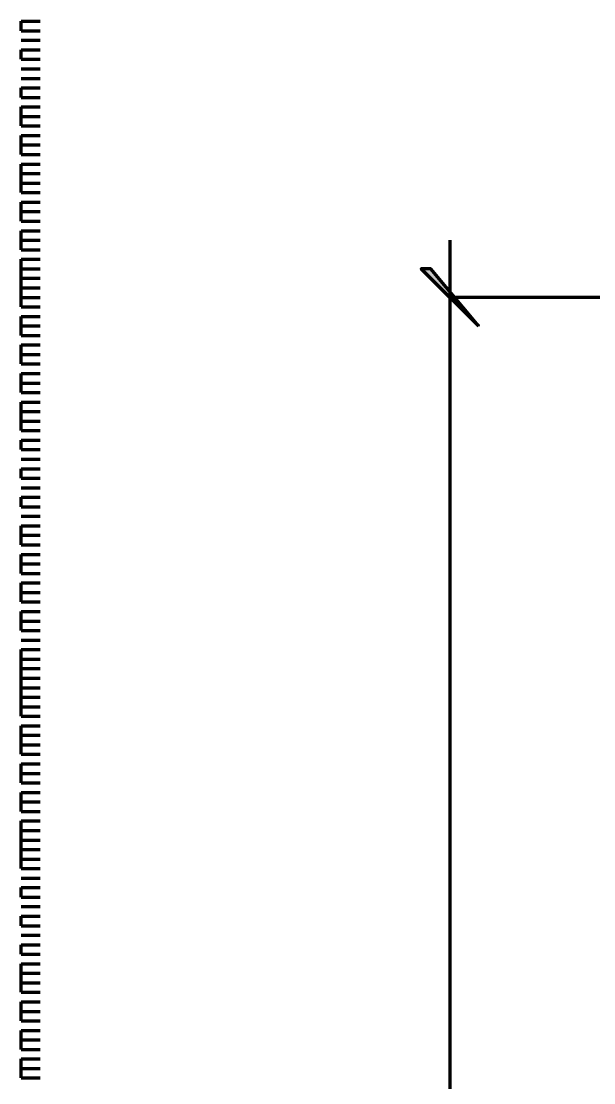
# Model space of a CAD drawing. Header units: inches. Extents: x 16 to 776, y 37 to 575.
# Drawn here: x 603.33 to 613.35, y 391.58 to 410.17 of the extents above; entities that cross this region are included whole.
import ezdxf

# ---------------------------------------------------------------- set-up
doc = ezdxf.new("R2010")
doc.units = ezdxf.units.IN
doc.header["$MEASUREMENT"] = 0
doc.layers.add('H', color=7, linetype='CONTINUOUS', lineweight=100)
doc.layers.add('P', color=250, linetype='CONTINUOUS', lineweight=100)

msp = doc.modelspace()

# ---------------------------------------------------------------- hatches: boundary and pattern name
at = {"layer": 'H', "linetype": 'Continuous'}
msp.add_hatch(color=0, dxfattribs=at).paths.add_polyline_path([(611.333, 404.833), (610.333, 405.833), (610.5, 405.833)])

# ---------------------------------------------------------------- linework, layer by layer
at = {"layer": 'P', "color": 0, "linetype": 'Continuous'}
for points in [[(603.333, 410.167), (603.5, 410.167)], [(603.333, 410), (603.333, 410.167)], [(603.333, 410.167), (603.5, 410.167)], [(603.5, 410.167), (603.667, 410.167)], [(603.5, 410.167), (603.667, 410.167)], [(603.333, 410), (603.5, 410)], [(603.333, 410), (603.5, 410)], [(603.333, 410), (603.5, 410)], [(603.333, 410), (603.5, 410)], [(603.333, 410), (603.333, 410)], [(603.333, 410), (603.5, 410)], [(603.5, 410), (603.667, 410)], [(603.5, 410), (603.667, 410)], [(603.5, 410), (603.667, 410)], [(603.5, 410), (603.667, 410)], [(603.5, 410), (603.667, 410)], [(603.333, 409.833), (603.5, 409.833)], [(603.333, 409.833), (603.5, 409.833)], [(603.333, 409.833), (603.5, 409.833)], [(603.5, 409.833), (603.667, 409.833)], [(603.5, 409.833), (603.667, 409.833)], [(603.5, 409.833), (603.667, 409.833)], [(603.333, 409.667), (603.5, 409.667)], [(603.333, 409.5), (603.333, 409.667)], [(603.333, 409.667), (603.5, 409.667)], [(603.5, 409.667), (603.667, 409.667)], [(603.5, 409.667), (603.667, 409.667)], [(603.333, 409.5), (603.5, 409.5)], [(603.333, 409.5), (603.5, 409.5)], [(603.333, 409.5), (603.5, 409.5)], [(603.333, 409.5), (603.5, 409.5)], [(603.333, 409.5), (603.333, 409.5)], [(603.333, 409.5), (603.5, 409.5)], [(603.5, 409.5), (603.667, 409.5)], [(603.5, 409.5), (603.667, 409.5)], [(603.5, 409.5), (603.667, 409.5)], [(603.5, 409.5), (603.667, 409.5)], [(603.5, 409.5), (603.667, 409.5)], [(603.333, 409.333), (603.5, 409.333)], [(603.333, 409.333), (603.5, 409.333)], [(603.333, 409.333), (603.5, 409.333)], [(603.333, 409.333), (603.5, 409.333)], [(603.5, 409.333), (603.667, 409.333)], [(603.5, 409.333), (603.667, 409.333)], [(603.5, 409.333), (603.667, 409.333)], [(603.5, 409.333), (603.667, 409.333)], [(603.333, 409.167), (603.5, 409.167)], [(603.333, 409.167), (603.5, 409.167)], [(603.333, 409.167), (603.5, 409.167)], [(603.5, 409.167), (603.667, 409.167)], [(603.5, 409.167), (603.667, 409.167)], [(603.5, 409.167), (603.667, 409.167)], [(603.333, 409), (603.5, 409)], [(603.333, 408.833), (603.333, 409)], [(603.333, 409), (603.5, 409)], [(603.333, 409), (603.5, 409)], [(603.333, 409), (603.333, 409)], [(603.333, 409), (603.5, 409)], [(603.333, 408.833), (603.5, 408.833)], [(603.333, 408.833), (603.5, 408.833)], [(603.333, 408.833), (603.5, 408.833)], [(603.5, 409), (603.667, 409)], [(603.5, 409), (603.667, 409)], [(603.5, 409), (603.667, 409)], [(603.5, 409), (603.667, 409)], [(603.5, 408.833), (603.667, 408.833)], [(603.5, 408.833), (603.667, 408.833)], [(603.5, 408.833), (603.667, 408.833)], [(603.333, 408.667), (603.5, 408.667)], [(603.333, 408.5), (603.333, 408.667)], [(603.333, 408.667), (603.5, 408.667)], [(603.333, 408.667), (603.5, 408.667)], [(603.333, 408.667), (603.5, 408.667)], [(603.333, 408.667), (603.5, 408.667)], [(603.5, 408.667), (603.667, 408.667)], [(603.5, 408.667), (603.667, 408.667)], [(603.5, 408.667), (603.667, 408.667)], [(603.5, 408.667), (603.667, 408.667)], [(603.5, 408.667), (603.667, 408.667)], [(603.333, 408.5), (603.5, 408.5)], [(603.333, 408.333), (603.333, 408.5)], [(603.333, 408.5), (603.5, 408.5)], [(603.5, 408.5), (603.667, 408.5)], [(603.5, 408.5), (603.667, 408.5)], [(603.333, 408.333), (603.5, 408.333)], [(603.333, 408.333), (603.5, 408.333)], [(603.333, 408.333), (603.5, 408.333)], [(603.5, 408.333), (603.667, 408.333)], [(603.5, 408.333), (603.667, 408.333)], [(603.5, 408.333), (603.667, 408.333)], [(603.333, 408.167), (603.5, 408.167)], [(603.333, 408), (603.333, 408.167)], [(603.333, 408.167), (603.5, 408.167)], [(603.333, 408.167), (603.5, 408.167)], [(603.333, 408.167), (603.5, 408.167)], [(603.333, 408.167), (603.5, 408.167)], [(603.5, 408.167), (603.667, 408.167)], [(603.5, 408.167), (603.667, 408.167)], [(603.5, 408.167), (603.667, 408.167)], [(603.5, 408.167), (603.667, 408.167)], [(603.5, 408.167), (603.667, 408.167)], [(603.333, 408), (603.5, 408)], [(603.333, 407.833), (603.333, 408)], [(603.333, 408), (603.5, 408)], [(603.5, 408), (603.667, 408)], [(603.5, 408), (603.667, 408)], [(603.333, 407.833), (603.5, 407.833)], [(603.333, 407.833), (603.5, 407.833)], [(603.333, 407.833), (603.5, 407.833)], [(603.333, 407.833), (603.5, 407.833)], [(603.333, 407.833), (603.5, 407.833)], [(603.333, 407.833), (603.5, 407.833)], [(603.5, 407.833), (603.667, 407.833)], [(603.5, 407.833), (603.667, 407.833)], [(603.5, 407.833), (603.667, 407.833)], [(603.5, 407.833), (603.667, 407.833)], [(603.5, 407.833), (603.667, 407.833)], [(603.5, 407.833), (603.667, 407.833)], [(603.333, 407.667), (603.5, 407.667)], [(603.333, 407.5), (603.333, 407.667)], [(603.333, 407.667), (603.5, 407.667)], [(603.5, 407.667), (603.667, 407.667)], [(603.5, 407.667), (603.667, 407.667)], [(603.333, 407.5), (603.5, 407.5)], [(603.333, 407.333), (603.333, 407.5)], [(603.333, 407.5), (603.5, 407.5)], [(603.5, 407.5), (603.667, 407.5)], [(603.5, 407.5), (603.667, 407.5)], [(603.333, 407.333), (603.5, 407.333)], [(603.333, 407.167), (603.333, 407.333)], [(603.333, 407.333), (603.5, 407.333)], [(603.333, 407.333), (603.5, 407.333)], [(603.333, 407.333), (603.333, 407.333)], [(603.333, 407.333), (603.5, 407.333)], [(603.333, 407.167), (603.5, 407.167)], [(603.333, 407.167), (603.5, 407.167)], [(603.5, 407.333), (603.667, 407.333)], [(603.5, 407.333), (603.667, 407.333)], [(603.5, 407.333), (603.667, 407.333)], [(603.5, 407.333), (603.667, 407.333)], [(603.5, 407.167), (603.667, 407.167)], [(603.5, 407.167), (603.667, 407.167)], [(603.333, 407), (603.5, 407)], [(603.333, 406.833), (603.333, 407)], [(603.333, 407), (603.5, 407)], [(603.333, 407), (603.5, 407)], [(603.333, 407), (603.333, 407)], [(603.333, 407), (603.5, 407)], [(603.5, 407), (603.667, 407)], [(603.5, 407), (603.667, 407)], [(603.5, 407), (603.667, 407)], [(603.5, 407), (603.667, 407)], [(603.333, 406.833), (603.5, 406.833)], [(603.333, 406.667), (603.333, 406.833)], [(603.333, 406.833), (603.5, 406.833)], [(603.5, 406.833), (603.667, 406.833)], [(603.5, 406.833), (603.667, 406.833)], [(603.333, 406.667), (603.5, 406.667)], [(603.333, 406.667), (603.5, 406.667)], [(603.5, 406.667), (603.667, 406.667)], [(603.5, 406.667), (603.667, 406.667)], [(603.333, 406.5), (603.5, 406.5)], [(603.333, 406.333), (603.333, 406.5)], [(603.333, 406.5), (603.5, 406.5)], [(603.333, 406.5), (603.5, 406.5)], [(603.333, 406.5), (603.333, 406.5)], [(603.333, 406.5), (603.5, 406.5)], [(603.5, 406.5), (603.667, 406.5)], [(603.5, 406.5), (603.667, 406.5)], [(603.5, 406.5), (603.667, 406.5)], [(603.5, 406.5), (603.667, 406.5)], [(603.333, 406.333), (603.5, 406.333)], [(603.333, 406.167), (603.333, 406.333)], [(603.333, 406.333), (603.5, 406.333)], [(603.5, 406.333), (603.667, 406.333)], [(603.5, 406.333), (603.667, 406.333)], [(610.833, 406.333), (610.833, 367.833)], [(603.333, 406.167), (603.5, 406.167)], [(603.333, 406.167), (603.5, 406.167)], [(603.5, 406.167), (603.667, 406.167)], [(603.5, 406.167), (603.667, 406.167)], [(603.333, 406), (603.5, 406)], [(603.333, 405.833), (603.333, 406)], [(603.333, 406), (603.5, 406)], [(603.333, 406), (603.5, 406)], [(603.333, 406), (603.333, 406)], [(603.333, 406), (603.5, 406)], [(603.5, 406), (603.667, 406)], [(603.5, 406), (603.667, 406)], [(603.5, 406), (603.667, 406)], [(603.5, 406), (603.667, 406)], [(603.333, 405.833), (603.5, 405.833)], [(603.333, 405.667), (603.333, 405.833)], [(603.333, 405.833), (603.5, 405.833)], [(603.5, 405.833), (603.667, 405.833)], [(603.5, 405.833), (603.667, 405.833)], [(611.333, 404.833), (611.333, 404.833), (610.5, 405.833), (610.333, 405.833), (611.333, 404.833)], [(603.333, 405.667), (603.5, 405.667)], [(603.333, 405.5), (603.333, 405.667)], [(603.333, 405.667), (603.5, 405.667)], [(603.333, 405.667), (603.5, 405.667)], [(603.333, 405.667), (603.5, 405.667)], [(603.333, 405.5), (603.5, 405.5)], [(603.333, 405.333), (603.333, 405.5)], [(603.333, 405.5), (603.5, 405.5)], [(603.5, 405.667), (603.667, 405.667)], [(603.5, 405.667), (603.667, 405.667)], [(603.5, 405.667), (603.667, 405.667)], [(603.5, 405.667), (603.667, 405.667)], [(603.5, 405.5), (603.667, 405.5)], [(603.5, 405.5), (603.667, 405.5)], [(603.333, 405.333), (603.5, 405.333)], [(603.333, 405.167), (603.333, 405.333)], [(603.333, 405.333), (603.5, 405.333)], [(603.5, 405.333), (603.667, 405.333)], [(603.5, 405.333), (603.667, 405.333)], [(615.667, 405.333), (610.833, 405.333)], [(603.333, 405.167), (603.5, 405.167)], [(603.333, 405.167), (603.5, 405.167)], [(603.333, 405.167), (603.5, 405.167)], [(603.333, 405.167), (603.333, 405.167)], [(603.333, 405.167), (603.5, 405.167)], [(603.5, 405.167), (603.667, 405.167)], [(603.5, 405.167), (603.667, 405.167)], [(603.5, 405.167), (603.667, 405.167)], [(603.5, 405.167), (603.667, 405.167)], [(603.333, 405), (603.5, 405)], [(603.333, 404.833), (603.333, 405)], [(603.333, 405), (603.5, 405)], [(603.5, 405), (603.667, 405)], [(603.5, 405), (603.667, 405)], [(603.333, 404.833), (603.5, 404.833)], [(603.333, 404.667), (603.333, 404.833)], [(603.333, 404.833), (603.5, 404.833)], [(603.333, 404.833), (603.5, 404.833)], [(603.333, 404.833), (603.333, 404.833)], [(603.333, 404.833), (603.5, 404.833)], [(603.5, 404.833), (603.667, 404.833)], [(603.5, 404.833), (603.667, 404.833)], [(603.5, 404.833), (603.667, 404.833)], [(603.5, 404.833), (603.667, 404.833)], [(603.333, 404.667), (603.5, 404.667)], [(603.333, 404.667), (603.5, 404.667)], [(603.5, 404.667), (603.667, 404.667)], [(603.5, 404.667), (603.667, 404.667)], [(603.333, 404.5), (603.5, 404.5)], [(603.333, 404.333), (603.333, 404.5)], [(603.333, 404.5), (603.5, 404.5)], [(603.5, 404.5), (603.667, 404.5)], [(603.5, 404.5), (603.667, 404.5)], [(603.333, 404.333), (603.5, 404.333)], [(603.333, 404.167), (603.333, 404.333)], [(603.333, 404.333), (603.5, 404.333)], [(603.333, 404.333), (603.5, 404.333)], [(603.333, 404.333), (603.333, 404.333)], [(603.333, 404.333), (603.5, 404.333)], [(603.5, 404.333), (603.667, 404.333)], [(603.5, 404.333), (603.667, 404.333)], [(603.5, 404.333), (603.667, 404.333)], [(603.5, 404.333), (603.667, 404.333)], [(603.333, 404.167), (603.5, 404.167)], [(603.333, 404.167), (603.5, 404.167)], [(603.5, 404.167), (603.667, 404.167)], [(603.5, 404.167), (603.667, 404.167)], [(603.333, 404), (603.5, 404)], [(603.333, 403.833), (603.333, 404)], [(603.333, 404), (603.5, 404)], [(603.333, 404), (603.5, 404)], [(603.333, 404), (603.333, 404)], [(603.333, 404), (603.5, 404)], [(603.333, 403.833), (603.5, 403.833)], [(603.333, 403.667), (603.333, 403.833)], [(603.333, 403.833), (603.5, 403.833)], [(603.5, 404), (603.667, 404)], [(603.5, 404), (603.667, 404)], [(603.5, 404), (603.667, 404)], [(603.5, 404), (603.667, 404)], [(603.5, 403.833), (603.667, 403.833)], [(603.5, 403.833), (603.667, 403.833)], [(603.333, 403.667), (603.5, 403.667)], [(603.333, 403.667), (603.5, 403.667)], [(603.5, 403.667), (603.667, 403.667)], [(603.5, 403.667), (603.667, 403.667)], [(603.333, 403.5), (603.5, 403.5)], [(603.333, 403.333), (603.333, 403.5)], [(603.333, 403.5), (603.5, 403.5)], [(603.333, 403.5), (603.5, 403.5)], [(603.333, 403.5), (603.333, 403.5)], [(603.333, 403.5), (603.5, 403.5)], [(603.5, 403.5), (603.667, 403.5)], [(603.5, 403.5), (603.667, 403.5)], [(603.5, 403.5), (603.667, 403.5)], [(603.5, 403.5), (603.667, 403.5)], [(603.333, 403.333), (603.5, 403.333)], [(603.333, 403.167), (603.333, 403.333)], [(603.333, 403.333), (603.5, 403.333)], [(603.5, 403.333), (603.667, 403.333)], [(603.5, 403.333), (603.667, 403.333)], [(603.333, 403.167), (603.5, 403.167)], [(603.333, 403), (603.333, 403.167)], [(603.333, 403.167), (603.5, 403.167)], [(603.5, 403.167), (603.667, 403.167)], [(603.5, 403.167), (603.667, 403.167)], [(603.333, 403), (603.5, 403)], [(603.333, 403), (603.5, 403)], [(603.333, 403), (603.5, 403)], [(603.333, 403), (603.5, 403)], [(603.333, 403), (603.5, 403)], [(603.333, 403), (603.5, 403)], [(603.5, 403), (603.667, 403)], [(603.5, 403), (603.667, 403)], [(603.5, 403), (603.667, 403)], [(603.5, 403), (603.667, 403)], [(603.5, 403), (603.667, 403)], [(603.5, 403), (603.667, 403)], [(603.333, 402.833), (603.5, 402.833)], [(603.333, 402.667), (603.333, 402.833)], [(603.333, 402.833), (603.5, 402.833)], [(603.5, 402.833), (603.667, 402.833)], [(603.5, 402.833), (603.667, 402.833)], [(603.333, 402.667), (603.5, 402.667)], [(603.333, 402.667), (603.5, 402.667)], [(603.333, 402.667), (603.5, 402.667)], [(603.333, 402.667), (603.5, 402.667)], [(603.333, 402.667), (603.333, 402.667)], [(603.333, 402.667), (603.5, 402.667)], [(603.5, 402.667), (603.667, 402.667)], [(603.5, 402.667), (603.667, 402.667)], [(603.5, 402.667), (603.667, 402.667)], [(603.5, 402.667), (603.667, 402.667)], [(603.5, 402.667), (603.667, 402.667)], [(603.333, 402.5), (603.5, 402.5)], [(603.333, 402.5), (603.5, 402.5)], [(603.333, 402.5), (603.5, 402.5)], [(603.333, 402.333), (603.5, 402.333)], [(603.333, 402.167), (603.333, 402.333)], [(603.333, 402.333), (603.5, 402.333)], [(603.5, 402.5), (603.667, 402.5)], [(603.5, 402.5), (603.667, 402.5)], [(603.5, 402.5), (603.667, 402.5)], [(603.5, 402.333), (603.667, 402.333)], [(603.5, 402.333), (603.667, 402.333)], [(603.333, 402.167), (603.5, 402.167)], [(603.333, 402.167), (603.5, 402.167)], [(603.333, 402.167), (603.5, 402.167)], [(603.333, 402.167), (603.5, 402.167)], [(603.333, 402.167), (603.333, 402.167)], [(603.333, 402.167), (603.5, 402.167)], [(603.5, 402.167), (603.667, 402.167)], [(603.5, 402.167), (603.667, 402.167)], [(603.5, 402.167), (603.667, 402.167)], [(603.5, 402.167), (603.667, 402.167)], [(603.5, 402.167), (603.667, 402.167)], [(603.333, 402), (603.5, 402)], [(603.333, 402), (603.5, 402)], [(603.333, 402), (603.5, 402)], [(603.5, 402), (603.667, 402)], [(603.5, 402), (603.667, 402)], [(603.5, 402), (603.667, 402)], [(603.333, 401.833), (603.5, 401.833)], [(603.333, 401.667), (603.333, 401.833)], [(603.333, 401.833), (603.5, 401.833)], [(603.333, 401.833), (603.5, 401.833)], [(603.333, 401.833), (603.333, 401.833)], [(603.333, 401.833), (603.5, 401.833)], [(603.5, 401.833), (603.667, 401.833)], [(603.5, 401.833), (603.667, 401.833)], [(603.5, 401.833), (603.667, 401.833)], [(603.5, 401.833), (603.667, 401.833)], [(603.333, 401.667), (603.5, 401.667)], [(603.333, 401.667), (603.5, 401.667)], [(603.333, 401.667), (603.5, 401.667)], [(603.5, 401.667), (603.667, 401.667)], [(603.5, 401.667), (603.667, 401.667)], [(603.5, 401.667), (603.667, 401.667)], [(603.333, 401.5), (603.5, 401.5)], [(603.333, 401.5), (603.5, 401.5)], [(603.333, 401.5), (603.5, 401.5)], [(603.5, 401.5), (603.667, 401.5)], [(603.5, 401.5), (603.667, 401.5)], [(603.5, 401.5), (603.667, 401.5)], [(603.333, 401.333), (603.5, 401.333)], [(603.333, 401.167), (603.333, 401.333)], [(603.333, 401.333), (603.5, 401.333)], [(603.333, 401.333), (603.5, 401.333)], [(603.333, 401.333), (603.333, 401.333)], [(603.333, 401.333), (603.5, 401.333)], [(603.5, 401.333), (603.667, 401.333)], [(603.5, 401.333), (603.667, 401.333)], [(603.5, 401.333), (603.667, 401.333)], [(603.5, 401.333), (603.667, 401.333)], [(603.333, 401.167), (603.5, 401.167)], [(603.333, 401), (603.333, 401.167)], [(603.333, 401.167), (603.5, 401.167)], [(603.5, 401.167), (603.667, 401.167)], [(603.5, 401.167), (603.667, 401.167)], [(603.333, 401), (603.5, 401)], [(603.333, 401), (603.5, 401)], [(603.333, 401), (603.5, 401)], [(603.333, 401), (603.333, 401)], [(603.333, 401), (603.5, 401)], [(603.5, 401), (603.667, 401)], [(603.5, 401), (603.667, 401)], [(603.5, 401), (603.667, 401)], [(603.5, 401), (603.667, 401)], [(603.333, 400.833), (603.5, 400.833)], [(603.333, 400.667), (603.333, 400.833)], [(603.333, 400.833), (603.5, 400.833)], [(603.333, 400.667), (603.5, 400.667)], [(603.333, 400.5), (603.333, 400.667)], [(603.333, 400.667), (603.5, 400.667)], [(603.5, 400.833), (603.667, 400.833)], [(603.5, 400.833), (603.667, 400.833)], [(603.5, 400.667), (603.667, 400.667)], [(603.5, 400.667), (603.667, 400.667)], [(603.333, 400.5), (603.5, 400.5)], [(603.333, 400.5), (603.5, 400.5)], [(603.333, 400.5), (603.5, 400.5)], [(603.333, 400.5), (603.333, 400.5)], [(603.333, 400.5), (603.5, 400.5)], [(603.5, 400.5), (603.667, 400.5)], [(603.5, 400.5), (603.667, 400.5)], [(603.5, 400.5), (603.667, 400.5)], [(603.5, 400.5), (603.667, 400.5)], [(603.333, 400.333), (603.5, 400.333)], [(603.333, 400.167), (603.333, 400.333)], [(603.333, 400.333), (603.5, 400.333)], [(603.5, 400.333), (603.667, 400.333)], [(603.5, 400.333), (603.667, 400.333)], [(603.333, 400.167), (603.5, 400.167)], [(603.333, 400), (603.333, 400.167)], [(603.333, 400.167), (603.5, 400.167)], [(603.5, 400.167), (603.667, 400.167)], [(603.5, 400.167), (603.667, 400.167)], [(603.333, 400), (603.5, 400)], [(603.333, 400), (603.5, 400)], [(603.333, 400), (603.5, 400)], [(603.333, 400), (603.333, 400)], [(603.333, 400), (603.5, 400)], [(603.5, 400), (603.667, 400)], [(603.5, 400), (603.667, 400)], [(603.5, 400), (603.667, 400)], [(603.5, 400), (603.667, 400)], [(603.333, 399.833), (603.5, 399.833)], [(603.333, 399.667), (603.333, 399.833)], [(603.333, 399.833), (603.5, 399.833)], [(603.5, 399.833), (603.667, 399.833)], [(603.5, 399.833), (603.667, 399.833)], [(603.333, 399.667), (603.5, 399.667)], [(603.333, 399.5), (603.333, 399.667)], [(603.333, 399.667), (603.5, 399.667)], [(603.333, 399.667), (603.5, 399.667)], [(603.333, 399.667), (603.333, 399.667)], [(603.333, 399.667), (603.5, 399.667)], [(603.5, 399.667), (603.667, 399.667)], [(603.5, 399.667), (603.667, 399.667)], [(603.5, 399.667), (603.667, 399.667)], [(603.5, 399.667), (603.667, 399.667)], [(603.333, 399.5), (603.5, 399.5)], [(603.333, 399.5), (603.5, 399.5)], [(603.333, 399.5), (603.5, 399.5)], [(603.5, 399.5), (603.667, 399.5)], [(603.5, 399.5), (603.667, 399.5)], [(603.5, 399.5), (603.667, 399.5)], [(603.333, 399.333), (603.5, 399.333)], [(603.333, 399.333), (603.5, 399.333)], [(603.333, 399.333), (603.5, 399.333)], [(603.5, 399.333), (603.667, 399.333)], [(603.5, 399.333), (603.667, 399.333)], [(603.5, 399.333), (603.667, 399.333)], [(603.333, 399.167), (603.5, 399.167)], [(603.333, 399), (603.333, 399.167)], [(603.333, 399.167), (603.5, 399.167)], [(603.333, 399.167), (603.5, 399.167)], [(603.333, 399.167), (603.333, 399.167)], [(603.333, 399.167), (603.5, 399.167)], [(603.333, 399), (603.5, 399)], [(603.333, 398.833), (603.333, 399)], [(603.333, 399), (603.5, 399)], [(603.5, 399.167), (603.667, 399.167)], [(603.5, 399.167), (603.667, 399.167)], [(603.5, 399.167), (603.667, 399.167)], [(603.5, 399.167), (603.667, 399.167)], [(603.5, 399), (603.667, 399)], [(603.5, 399), (603.667, 399)], [(603.333, 398.833), (603.5, 398.833)], [(603.333, 398.667), (603.333, 398.833)], [(603.333, 398.833), (603.5, 398.833)], [(603.333, 398.833), (603.5, 398.833)], [(603.333, 398.833), (603.5, 398.833)], [(603.5, 398.833), (603.667, 398.833)], [(603.5, 398.833), (603.667, 398.833)], [(603.5, 398.833), (603.667, 398.833)], [(603.5, 398.833), (603.667, 398.833)], [(603.333, 398.667), (603.5, 398.667)], [(603.333, 398.5), (603.333, 398.667)], [(603.333, 398.667), (603.5, 398.667)], [(603.5, 398.667), (603.667, 398.667)], [(603.5, 398.667), (603.667, 398.667)], [(603.333, 398.5), (603.5, 398.5)], [(603.333, 398.333), (603.333, 398.5)], [(603.333, 398.5), (603.5, 398.5)], [(603.5, 398.5), (603.667, 398.5)], [(603.5, 398.5), (603.667, 398.5)], [(603.333, 398.333), (603.5, 398.333)], [(603.333, 398.167), (603.333, 398.333)], [(603.333, 398.333), (603.5, 398.333)], [(603.333, 398.333), (603.5, 398.333)], [(603.333, 398.333), (603.5, 398.333)], [(603.5, 398.333), (603.667, 398.333)], [(603.5, 398.333), (603.667, 398.333)], [(603.5, 398.333), (603.667, 398.333)], [(603.5, 398.333), (603.667, 398.333)], [(603.333, 398.167), (603.5, 398.167)], [(603.333, 398), (603.333, 398.167)], [(603.333, 398.167), (603.5, 398.167)], [(603.5, 398.167), (603.667, 398.167)], [(603.5, 398.167), (603.667, 398.167)], [(603.333, 398), (603.5, 398)], [(603.333, 398), (603.5, 398)], [(603.333, 398), (603.5, 398)], [(603.333, 398), (603.333, 398)], [(603.333, 398), (603.5, 398)], [(603.5, 398), (603.667, 398)], [(603.5, 398), (603.667, 398)], [(603.5, 398), (603.667, 398)], [(603.5, 398), (603.667, 398)], [(603.333, 397.833), (603.5, 397.833)], [(603.333, 397.667), (603.333, 397.833)], [(603.333, 397.833), (603.5, 397.833)], [(603.5, 397.833), (603.667, 397.833)], [(603.5, 397.833), (603.667, 397.833)], [(603.333, 397.667), (603.5, 397.667)], [(603.333, 397.5), (603.333, 397.667)], [(603.333, 397.667), (603.5, 397.667)], [(603.333, 397.5), (603.5, 397.5)], [(603.333, 397.333), (603.333, 397.5)], [(603.333, 397.5), (603.5, 397.5)], [(603.333, 397.5), (603.5, 397.5)], [(603.333, 397.5), (603.333, 397.5)], [(603.333, 397.5), (603.5, 397.5)], [(603.5, 397.667), (603.667, 397.667)], [(603.5, 397.667), (603.667, 397.667)], [(603.5, 397.5), (603.667, 397.5)], [(603.5, 397.5), (603.667, 397.5)], [(603.5, 397.5), (603.667, 397.5)], [(603.5, 397.5), (603.667, 397.5)], [(603.333, 397.333), (603.5, 397.333)], [(603.333, 397.333), (603.5, 397.333)], [(603.5, 397.333), (603.667, 397.333)], [(603.5, 397.333), (603.667, 397.333)], [(603.333, 397.167), (603.5, 397.167)], [(603.333, 397), (603.333, 397.167)], [(603.333, 397.167), (603.5, 397.167)], [(603.5, 397.167), (603.667, 397.167)], [(603.5, 397.167), (603.667, 397.167)], [(603.333, 397), (603.5, 397)], [(603.333, 396.833), (603.333, 397)], [(603.333, 397), (603.5, 397)], [(603.333, 397), (603.5, 397)], [(603.333, 397), (603.333, 397)], [(603.333, 397), (603.5, 397)], [(603.5, 397), (603.667, 397)], [(603.5, 397), (603.667, 397)], [(603.5, 397), (603.667, 397)], [(603.5, 397), (603.667, 397)], [(603.333, 396.833), (603.5, 396.833)], [(603.333, 396.833), (603.5, 396.833)], [(603.5, 396.833), (603.667, 396.833)], [(603.5, 396.833), (603.667, 396.833)], [(603.333, 396.667), (603.5, 396.667)], [(603.333, 396.5), (603.333, 396.667)], [(603.333, 396.667), (603.5, 396.667)], [(603.333, 396.667), (603.5, 396.667)], [(603.333, 396.667), (603.333, 396.667)], [(603.333, 396.667), (603.5, 396.667)], [(603.5, 396.667), (603.667, 396.667)], [(603.5, 396.667), (603.667, 396.667)], [(603.5, 396.667), (603.667, 396.667)], [(603.5, 396.667), (603.667, 396.667)], [(603.333, 396.5), (603.5, 396.5)], [(603.333, 396.333), (603.333, 396.5)], [(603.333, 396.5), (603.5, 396.5)], [(603.5, 396.5), (603.667, 396.5)], [(603.5, 396.5), (603.667, 396.5)], [(603.333, 396.333), (603.5, 396.333)], [(603.333, 396.333), (603.5, 396.333)], [(603.5, 396.333), (603.667, 396.333)], [(603.5, 396.333), (603.667, 396.333)], [(603.333, 396.167), (603.5, 396.167)], [(603.333, 396), (603.333, 396.167)], [(603.333, 396.167), (603.5, 396.167)], [(603.333, 396.167), (603.5, 396.167)], [(603.333, 396.167), (603.333, 396.167)], [(603.333, 396.167), (603.5, 396.167)], [(603.5, 396.167), (603.667, 396.167)], [(603.5, 396.167), (603.667, 396.167)], [(603.5, 396.167), (603.667, 396.167)], [(603.5, 396.167), (603.667, 396.167)], [(603.333, 396), (603.5, 396)], [(603.333, 395.833), (603.333, 396)], [(603.333, 396), (603.5, 396)], [(603.333, 395.833), (603.5, 395.833)], [(603.333, 395.667), (603.333, 395.833)], [(603.333, 395.833), (603.5, 395.833)], [(603.333, 395.833), (603.5, 395.833)], [(603.333, 395.833), (603.5, 395.833)], [(603.5, 396), (603.667, 396)], [(603.5, 396), (603.667, 396)], [(603.5, 395.833), (603.667, 395.833)], [(603.5, 395.833), (603.667, 395.833)], [(603.5, 395.833), (603.667, 395.833)], [(603.5, 395.833), (603.667, 395.833)], [(603.333, 395.667), (603.5, 395.667)], [(603.333, 395.5), (603.333, 395.667)], [(603.333, 395.667), (603.5, 395.667)], [(603.5, 395.667), (603.667, 395.667)], [(603.5, 395.667), (603.667, 395.667)], [(603.333, 395.5), (603.5, 395.5)], [(603.333, 395.333), (603.333, 395.5)], [(603.333, 395.5), (603.5, 395.5)], [(603.5, 395.5), (603.667, 395.5)], [(603.5, 395.5), (603.667, 395.5)], [(603.333, 395.333), (603.5, 395.333)], [(603.333, 395.333), (603.5, 395.333)], [(603.333, 395.333), (603.5, 395.333)], [(603.333, 395.333), (603.5, 395.333)], [(603.333, 395.333), (603.333, 395.333)], [(603.333, 395.333), (603.5, 395.333)], [(603.5, 395.333), (603.667, 395.333)], [(603.5, 395.333), (603.667, 395.333)], [(603.5, 395.333), (603.667, 395.333)], [(603.5, 395.333), (603.667, 395.333)], [(603.5, 395.333), (603.667, 395.333)], [(603.333, 395.167), (603.5, 395.167)], [(603.333, 395.167), (603.5, 395.167)], [(603.333, 395.167), (603.5, 395.167)], [(603.5, 395.167), (603.667, 395.167)], [(603.5, 395.167), (603.667, 395.167)], [(603.5, 395.167), (603.667, 395.167)], [(603.333, 395), (603.5, 395)], [(603.333, 394.833), (603.333, 395)], [(603.333, 395), (603.5, 395)], [(603.333, 395), (603.5, 395)], [(603.333, 395), (603.333, 395)], [(603.333, 395), (603.5, 395)], [(603.5, 395), (603.667, 395)], [(603.5, 395), (603.667, 395)], [(603.5, 395), (603.667, 395)], [(603.5, 395), (603.667, 395)], [(603.333, 394.833), (603.5, 394.833)], [(603.333, 394.833), (603.5, 394.833)], [(603.333, 394.833), (603.5, 394.833)], [(603.5, 394.833), (603.667, 394.833)], [(603.5, 394.833), (603.667, 394.833)], [(603.5, 394.833), (603.667, 394.833)], [(603.333, 394.667), (603.5, 394.667)], [(603.333, 394.667), (603.5, 394.667)], [(603.333, 394.667), (603.5, 394.667)], [(603.5, 394.667), (603.667, 394.667)], [(603.5, 394.667), (603.667, 394.667)], [(603.5, 394.667), (603.667, 394.667)], [(603.333, 394.5), (603.5, 394.5)], [(603.333, 394.333), (603.333, 394.5)], [(603.333, 394.5), (603.5, 394.5)], [(603.333, 394.5), (603.5, 394.5)], [(603.333, 394.5), (603.333, 394.5)], [(603.333, 394.5), (603.5, 394.5)], [(603.5, 394.5), (603.667, 394.5)], [(603.5, 394.5), (603.667, 394.5)], [(603.5, 394.5), (603.667, 394.5)], [(603.5, 394.5), (603.667, 394.5)], [(603.333, 394.333), (603.5, 394.333)], [(603.333, 394.333), (603.5, 394.333)], [(603.333, 394.333), (603.5, 394.333)], [(603.333, 394.167), (603.5, 394.167)], [(603.333, 394.167), (603.5, 394.167)], [(603.333, 394.167), (603.5, 394.167)], [(603.5, 394.333), (603.667, 394.333)], [(603.5, 394.333), (603.667, 394.333)], [(603.5, 394.333), (603.667, 394.333)], [(603.5, 394.167), (603.667, 394.167)], [(603.5, 394.167), (603.667, 394.167)], [(603.5, 394.167), (603.667, 394.167)], [(603.333, 394), (603.5, 394)], [(603.333, 393.833), (603.333, 394)], [(603.333, 394), (603.5, 394)], [(603.333, 394), (603.5, 394)], [(603.333, 394), (603.333, 394)], [(603.333, 394), (603.5, 394)], [(603.5, 394), (603.667, 394)], [(603.5, 394), (603.667, 394)], [(603.5, 394), (603.667, 394)], [(603.5, 394), (603.667, 394)], [(603.333, 393.833), (603.5, 393.833)], [(603.333, 393.833), (603.5, 393.833)], [(603.333, 393.833), (603.5, 393.833)], [(603.5, 393.833), (603.667, 393.833)], [(603.5, 393.833), (603.667, 393.833)], [(603.5, 393.833), (603.667, 393.833)], [(603.333, 393.667), (603.5, 393.667)], [(603.333, 393.5), (603.333, 393.667)], [(603.333, 393.667), (603.5, 393.667)], [(603.333, 393.667), (603.5, 393.667)], [(603.333, 393.667), (603.5, 393.667)], [(603.333, 393.667), (603.5, 393.667)], [(603.5, 393.667), (603.667, 393.667)], [(603.5, 393.667), (603.667, 393.667)], [(603.5, 393.667), (603.667, 393.667)], [(603.5, 393.667), (603.667, 393.667)], [(603.5, 393.667), (603.667, 393.667)], [(603.333, 393.5), (603.5, 393.5)], [(603.333, 393.333), (603.333, 393.5)], [(603.333, 393.5), (603.5, 393.5)], [(603.5, 393.5), (603.667, 393.5)], [(603.5, 393.5), (603.667, 393.5)], [(603.333, 393.333), (603.5, 393.333)], [(603.333, 393.167), (603.333, 393.333)], [(603.333, 393.333), (603.5, 393.333)], [(603.5, 393.333), (603.667, 393.333)], [(603.5, 393.333), (603.667, 393.333)], [(603.333, 393.167), (603.5, 393.167)], [(603.333, 393.167), (603.5, 393.167)], [(603.333, 393.167), (603.5, 393.167)], [(603.333, 393.167), (603.333, 393.167)], [(603.333, 393.167), (603.5, 393.167)], [(603.5, 393.167), (603.667, 393.167)], [(603.5, 393.167), (603.667, 393.167)], [(603.5, 393.167), (603.667, 393.167)], [(603.5, 393.167), (603.667, 393.167)], [(603.333, 393), (603.5, 393)], [(603.333, 392.833), (603.333, 393)], [(603.333, 393), (603.5, 393)], [(603.5, 393), (603.667, 393)], [(603.5, 393), (603.667, 393)], [(603.333, 392.833), (603.5, 392.833)], [(603.333, 392.667), (603.333, 392.833)], [(603.333, 392.833), (603.5, 392.833)], [(603.333, 392.833), (603.5, 392.833)], [(603.333, 392.833), (603.333, 392.833)], [(603.333, 392.833), (603.5, 392.833)], [(603.333, 392.667), (603.5, 392.667)], [(603.333, 392.667), (603.5, 392.667)], [(603.5, 392.833), (603.667, 392.833)], [(603.5, 392.833), (603.667, 392.833)], [(603.5, 392.833), (603.667, 392.833)], [(603.5, 392.833), (603.667, 392.833)], [(603.5, 392.667), (603.667, 392.667)], [(603.5, 392.667), (603.667, 392.667)], [(603.333, 392.5), (603.5, 392.5)], [(603.333, 392.333), (603.333, 392.5)], [(603.333, 392.5), (603.5, 392.5)], [(603.5, 392.5), (603.667, 392.5)], [(603.5, 392.5), (603.667, 392.5)], [(603.333, 392.333), (603.5, 392.333)], [(603.333, 392.167), (603.333, 392.333)], [(603.333, 392.333), (603.5, 392.333)], [(603.333, 392.333), (603.5, 392.333)], [(603.333, 392.333), (603.333, 392.333)], [(603.333, 392.333), (603.5, 392.333)], [(603.5, 392.333), (603.667, 392.333)], [(603.5, 392.333), (603.667, 392.333)], [(603.5, 392.333), (603.667, 392.333)], [(603.5, 392.333), (603.667, 392.333)], [(603.333, 392.167), (603.5, 392.167)], [(603.333, 392.167), (603.5, 392.167)], [(603.5, 392.167), (603.667, 392.167)], [(603.5, 392.167), (603.667, 392.167)], [(603.333, 392), (603.5, 392)], [(603.333, 391.833), (603.333, 392)], [(603.333, 392), (603.5, 392)], [(603.333, 392), (603.5, 392)], [(603.333, 392), (603.333, 392)], [(603.333, 392), (603.5, 392)], [(603.5, 392), (603.667, 392)], [(603.5, 392), (603.667, 392)], [(603.5, 392), (603.667, 392)], [(603.5, 392), (603.667, 392)], [(603.333, 391.833), (603.5, 391.833)], [(603.333, 391.667), (603.333, 391.833)], [(603.333, 391.833), (603.5, 391.833)], [(603.5, 391.833), (603.667, 391.833)], [(603.5, 391.833), (603.667, 391.833)], [(603.333, 391.667), (603.5, 391.667)], [(603.333, 391.667), (603.5, 391.667)], [(603.333, 391.667), (603.5, 391.667)], [(603.5, 391.667), (603.667, 391.667)], [(603.5, 391.667), (603.667, 391.667)], [(603.5, 391.667), (603.667, 391.667)]]:
    msp.add_lwpolyline(points, dxfattribs=at)

doc.saveas('drawing.dxf')
